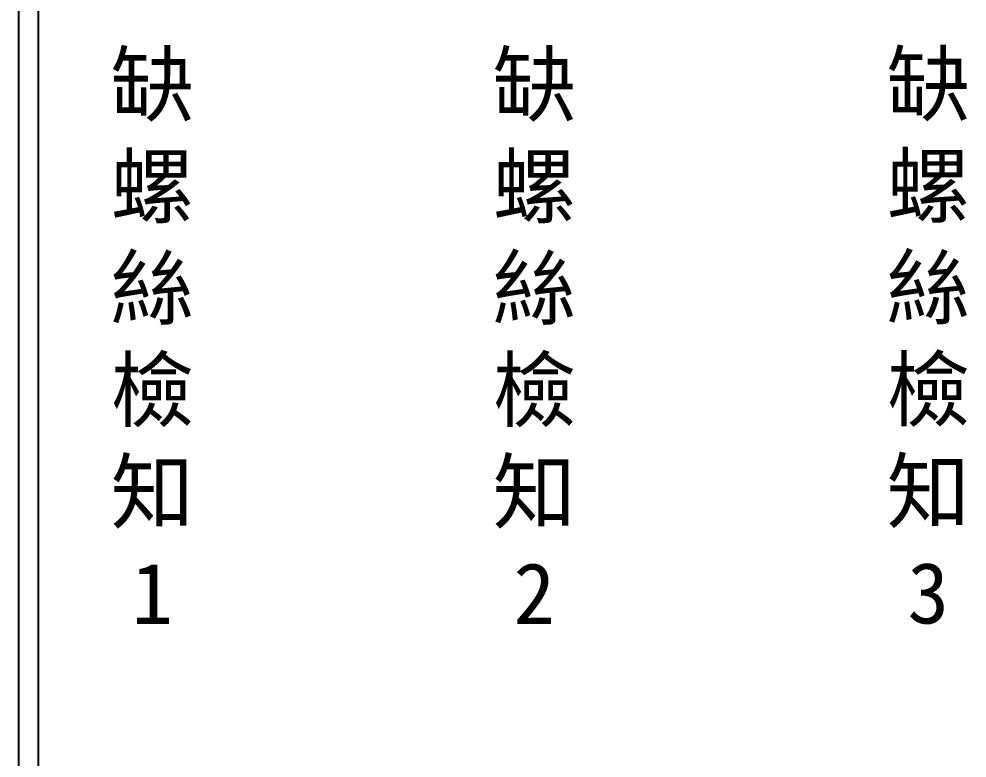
# Model space of a CAD drawing. Extents: x 325 to 612, y 3 to 207.
# Drawn here: x 325.3 to 385.9, y 50.2 to 97.4 of the extents above; entities that cross this region are included whole.
import ezdxf

# ---------------------------------------------------------------- set-up
doc = ezdxf.new("R2010")
doc.units = 0
doc.layers.add('圖框層', color=7, linetype='CONTINUOUS')
doc.layers.add('標尺寸層', color=3, linetype='CONTINUOUS')
doc.styles.add('CNS', font='romanc.shx', dxfattribs={"bigfont": 'chineset.shx'})

msp = doc.modelspace()

# ---------------------------------------------------------------- linework, layer by layer
at = {"layer": '圖框層', "color": 7}
for p, q in [((325.319, 3), (325.319, 206.969)), ((326.569, 4.25), (326.569, 205.719))]:
    msp.add_line(p, q, dxfattribs=at)

# ---------------------------------------------------------------- texts
at = {"layer": '標尺寸層', "color": 7, "char_height": 3.9, "width": 4.96081, "attachment_point": 5, "style": 'CNS'}
for s, insert in [('{\\fDFKai-SB|b0|i0|c136|p65;缺螺絲檢知1}', (333.836, 76.973)), ('{\\fDFKai-SB|b0|i0|c136|p65;缺螺絲檢知2}', (358.244, 76.973)), ('{\\fDFKai-SB|b0|i0|c136|p65;缺螺絲檢知3}', (383.407, 76.973))]:
    msp.add_mtext(s, dxfattribs=dict(at, insert=insert))

doc.saveas('drawing.dxf')
